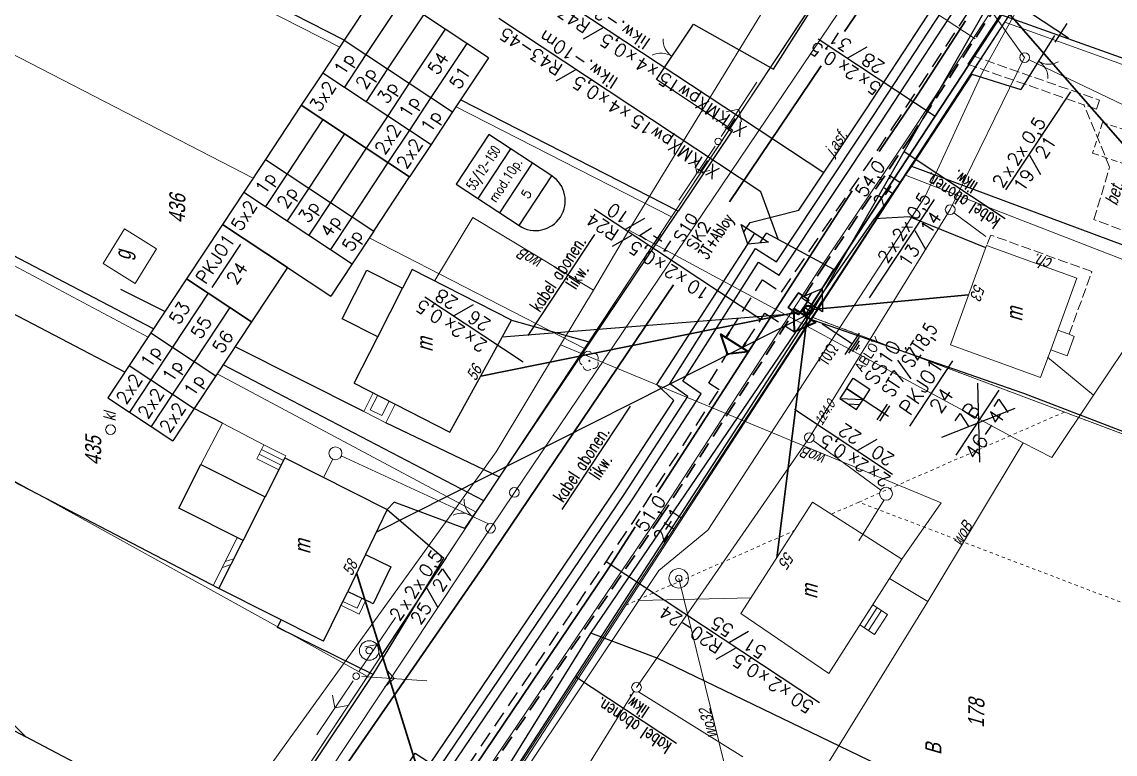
# Model space of a CAD drawing. Header units: millimetres. Extents: x 4848043 to 9699780, y 5827542 to 11659147.
# Drawn here: x 4849131.5 to 4849299.8, y 5830055.6 to 5830168.3 of the extents above; entities that cross this region are included whole.
import ezdxf
from ezdxf.enums import TextEntityAlignment as Align
from ezdxf.lldxf.tags import DXFTag

# ---------------------------------------------------------------- set-up
doc = ezdxf.new("R2010")
doc.units = ezdxf.units.MM
doc.header["$MEASUREMENT"] = 0
for name, pattern in [('0', [0]), ('BORDER', [1.75, 0.5, -0.25, 0.5, -0.25, 0, -0.25]), ('BTO', [0]), ('DASHED', [0.75, 0.5, -0.25]), ('GUZ', [1, 0.5, -0.5]), ('KOC', [2, 1.5, -0.5]), ('KOJ', [0]), ('KOS', [0]), ('SCH', [0]), ('UOK', [1.5, 1, -0.5]), ('UPW', [0])]:
    doc.linetypes.add(name, pattern=pattern)
doc.layers.get('0').update_dxf_attribs({"lineweight": 18})
for name, color, linetype, lineweight in [('EADTD_T_0', 7, '0', 18), ('EBTPO_L_6', 9, '0', 18), ('EBUOA_T_0', 7, '0', 25), ('EBUOA_T_1', 251, '0', 25), ('EBUPP_L_0', 7, '0', 18), ('EBUPP_L_2', 7, '0', 13), ('EBUPP_L_3', 6, '0', 25), ('EDZPD_L_0', 251, '0', 18), ('EDZTD_T_0', 7, '0', 25), ('EUZOU_T_0', 251, '0', 18), ('EUZPU_L_4', 251, 'GUZ', 18), ('SDROK_T_0', 250, '0', 18), ('SDROK_T_1', 251, '0', 18), ('SDRPK_L_0', 7, '0', 35), ('SDRPK_L_2', 251, 'KOC', 18), ('SDRPT_L_6', 251, '0', 18), ('SZOPO_T_0', 251, '0', 18), ('SZZPZ_T_0', 251, '0', 15), ('TEL kable doziemne proj.', 32, 'BORDER', 30), ('TEL kanalizacja tel. proj.', 32, 'DASHED', 30), ('TEL rury opis', 6, 'Continuous', 20), ('TEL studnie projektowane', 32, 'Continuous', 30), ('TES kable napow. proj.', 241, 'LIN_NAPOW_PROJ', 35), ('TES zakończenia projektowane', 4, 'Continuous', 40), ('TES złącza projektowane', 4, 'Continuous', 40), ('UEEPA_T_2', 251, '0', 18), ('UKKOA_T_3', 251, '0', 18), ('UKKOO_T_2', 7, '0', 18), ('UKKPA_L_6', 251, 'UOK', 9), ('UKKPA_T_4', 251, '0', 18), ('UKKPA_T_6', 251, '0', 18), ('UKKPOR_L_0', 36, '0', 18), ('UTTPA_T_2', 34, '0', 18), ('UTTPO_L_0', 34, '0', 18), ('UWWOO_T_0', 251, '0', 18), ('UWWPA_T_2', 251, '0', 18), ('UWWPO_L_0', 162, 'UPW', 18)]:
    doc.layers.add(name, color=color, linetype=linetype, lineweight=lineweight)
doc.layers.add('Kanaliza', color=36, linetype='DASHEDX2', lineweight=18, plot=False)
for name, color, linetype in [('OPIS_KABLA', 30, 'Continuous'), ('OPIS_RURY', 6, 'Continuous'), ('RURY-ISTN', 6, 'Continuous'), ('S-T-DLUG', 30, 'Continuous'), ('SZOPO_L_0', 251, 'BGS'), ('TEL długości przelotów', 30, 'Continuous'), ('TES kable kanałowe istn.', 140, 'Continuous'), ('TES kable kanałowe likw.', 9, 'KAB_KANAL_LIKW'), ('TES kable kanałowe proj.', 4, 'DASHED'), ('TES kable napow. likw.', 9, 'LIN_NAPOW_LIKW'), ('TES opisy kabli abon.', 30, 'Continuous'), ('TES opisy kabli rozdz.', 30, 'Continuous'), ('TES opisy zakończeń', 30, 'Continuous'), ('TES rury', 6, 'Continuous'), ('TES słup. PD', 6, 'Continuous'), ('TES zakończenia istniejące', 140, 'Continuous'), ('TES zakończenia likwidowane', 9, 'Continuous'), ('TES złącza likwidowane', 9, 'Continuous')]:
    doc.layers.add(name, color=color, linetype=linetype)
doc.styles.add('ROMANS', font='simplex.shx')
doc.styles.add('SIMPLEX', font='simplex.shx', dxfattribs={"width": 0.8, "height": 1.5})
doc.styles.add('Simplex2', font='simplex.shx', dxfattribs={"width": 0.7})
doc.styles.get("Standard").update_dxf_attribs({"font": 'txt', "width": 0.8, "oblique": 15})
doc.linetypes.add('BGS', pattern='A,2.5,[133,ltypeshp.shx,S=0.2,R=0,X=0,Y=0],2.5', length=5)
tags = doc.linetypes.add('DASHEDX2', pattern=[38.1, 25.4, -12.7]).pattern_tags.tags
tags[6:7] = [DXFTag(74, 4), DXFTag(75, 0), DXFTag(340, '0'), DXFTag(46, 1.0), DXFTag(50, 0.0), DXFTag(44, 0.0), DXFTag(45, 0.0)]
tags[4:5] = [DXFTag(74, 4), DXFTag(75, 0), DXFTag(340, '0'), DXFTag(46, 1.0), DXFTag(50, 0.0), DXFTag(44, 0.0), DXFTag(45, 0.0)]
doc.linetypes.add('KAB_KANAL_LIKW', pattern='A,0.5,[131,ltypeshp.shx,S=0.1,R=0,X=-0.1,Y=-0.1],0.2,[131,ltypeshp.shx,S=0.1,R=180,X=-0.1,Y=0.1],0.1', length=0.8)
doc.linetypes.add('LIN_NAPOW_LIKW', pattern='A,0.0001,[131,ltypeshp.shx,S=0.1,R=20,X=0.34023,Y=-0.12817],-0.1,[131,ltypeshp.shx,S=0.1,R=200,X=0.35977,Y=0.12817],-0.3,[135,l_napow.shx,S=0.1,R=0,X=-0.4,Y=0],-0.2,[135,l_napow.shx,S=0.1,R=180,X=0.2,Y=0],-0.2', length=0.8001)
doc.linetypes.add('LIN_NAPOW_PROJ', pattern='A,0.0001,-0.4,[136,l_napow.shx,S=0.1,R=0,X=-0.4,Y=0],-0.2,[137,l_napow.shx,S=0.1,R=0,X=-0.2,Y=0],-0.2', length=0.8001)

# ---------------------------------------------------------------- blocks, each defined once
blk = doc.blocks.new('BGB')
at = {"color": 0}
for centre, start, end in [((-1.5, 0.021), 0, 60.404), ((1.5, 0.021), 120, 180.404)]:
    blk.add_arc(centre, 1.5, start, end, dxfattribs=at)
blk = doc.blocks.new('DLI')
at = {"color": 0}
blk.add_circle((0, 0), 0.045, dxfattribs=at)
for centre, start, end in [((-0.357, 0.116), 102.488, 221.918), ((0, 0.375), 30.487, 149.918), ((0.357, 0.116), -41.514, 77.916), ((-0.22, -0.303), 174.489, 293.916), ((0.22, -0.303), -113.512, 5.915)]:
    blk.add_arc(centre, 0.375, start, end, dxfattribs=at)
blk = doc.blocks.new('PNN')
at = {"color": 0}
for p, q in [((0.4395, 0.01539), (5.4395, 0.01539)), ((2.9395, 0.01539), (2.2324, 0.72249)), ((2.9395, 0.01539), (2.2324, -0.69171))]:
    blk.add_line(p, q, dxfattribs=at)
blk = doc.blocks.new('SLS')
at = {"color": 0}
blk.add_circle((0, 0), 0.25, dxfattribs=at)
blk.add_circle((0, 0), 0.25, dxfattribs=at)
blk = doc.blocks.new('WSP')
at = {"color": 0}
blk.add_circle((0, 0), 0.09, dxfattribs=at)
blk = doc.blocks.new('UKK')
at = {"color": 0}
blk.add_circle((0, 0), 0.375, dxfattribs=at)
blk = doc.blocks.new('STD')
at = {"color": 0}
for radius in [0.75, 0.25]:
    blk.add_circle((0, 0), radius, dxfattribs=at)
blk = doc.blocks.new('KBR-SL1P')
for p, q in [((0, 0), (-1, 1.482)), ((-1, 1.482), (1, 1.482)), ((1, 1.482), (0, 0))]:
    blk.add_line(p, q)
blk.add_circle((0, 1.982), 0.35)
blk = doc.blocks.new('KB-RZP')
at = {"style": 'SIMPLEX'}
for s, p in [('x', (-4.75, 0.25)), ('x', (-2.783, 0.25)), ('/', (0.5, 0.389))]:
    blk.add_text(s, height=1, dxfattribs=at).set_placement(p)
for tag, p in [('POJ-KAB', (-5.158, 0.25)), ('DL-KAB', (0.19, -1.25))]:
    blk.add_attdef(tag, text='', height=1, dxfattribs=at).set_placement(p, align=Align.RIGHT)
for tag, p in [('KONS-KAB', (-3.5, 0.25)), ('SR-ZYL', (-0.85, 0.25)), ('SEP', (0.835, -1.25))]:
    blk.add_attdef(tag, text='', height=1, dxfattribs=at).set_placement(p, align=Align.CENTER)
for tag, p in [('NR-KAB', (1.5, 0.25)), ('DL-MON', (1.5, -1.25))]:
    blk.add_attdef(tag, p, '', height=1, dxfattribs=at)
at = {"style": 'SIMPLEX', "flags": 1}
blk.add_attdef('TYP-KAB', text='', height=0.5, dxfattribs=at).set_placement((-8.408, 0.25), align=Align.RIGHT)
blk.add_attdef('REJ-SZAF', (7.64, 0.25), '', height=0.5, dxfattribs=at)
blk = doc.blocks.new('KB-IWP')
at = {"style": 'SIMPLEX'}
for p in [(-1.218, 0.25), (0.637, 0.25)]:
    blk.add_text('x', height=1, dxfattribs=at).set_placement(p, align=Align.RIGHT)
for tag, p in [('POJ-KAB', (-2.134, 0.25)), ('DL-KAB', (-0.618, -1.25))]:
    blk.add_attdef(tag, text='', height=1, dxfattribs=at).set_placement(p, align=Align.RIGHT)
for tag, p in [('KONS-KAB', (-0.519, 0.25)), ('SR-ZYL', (2.116, 0.25)), ('SEP', (-0.022, -1.25))]:
    blk.add_attdef(tag, text='', height=1, dxfattribs=at).set_placement(p, align=Align.CENTER)
at = {"style": 'SIMPLEX', "flags": 1}
blk.add_attdef('TYP-KAB', text='', height=0.5, dxfattribs=at).set_placement((-6.017, 0.25), align=Align.RIGHT)
blk.add_attdef('REJ-SZAF', (6.387, 0.25), '', height=0.5, dxfattribs=at)
at = {"style": 'SIMPLEX'}
blk.add_attdef('DL-MON', (0.697, -1.25), '', height=1, dxfattribs=at)
blk = doc.blocks.new('ZL-2P')
for p, q in [((0, 0), (1, 1.25)), ((1, 1.25), (1, -1.25)), ((1, -1.25), (0, 0)), ((1, 0.75), (1.5, 0.75)), ((1, -0.75), (1.5, -0.75))]:
    blk.add_line(p, q)
blk = doc.blocks.new('KBR-ZP2')
blk.add_line((-4, 2), (4, 2))
at = {"style": 'SIMPLEX'}
for tag, p in [('REJ-SZAF', (0, 2.5)), ('NR-ZAK', (0, 0))]:
    blk.add_attdef(tag, text='', height=1.5, dxfattribs=at).set_placement(p, align=Align.CENTER)
blk = doc.blocks.new('S-T-DLUG')
at = {"style": 'ROMANS'}
blk.add_attdef('DL.KAN', text='', height=1, dxfattribs=at).set_placement((0, 0.3), align=Align.CENTER)
blk.add_attdef('L.OTW', text='', height=1, dxfattribs=at).set_placement((0, -0.3), align=Align.TOP_CENTER)
blk = doc.blocks.new('*U135')
for p, q in [((10, 0), (0, 0)), ((0, 0), (0, -4)), ((10, -4), (10, 0)), ((0, -4), (0, -8)), ((9, -4), (1, -4)), ((10, -8), (10, -4)), ((0, -8), (0, -12)), ((10, -12), (10, -8)), ((10, -12), (0, -12))]:
    blk.add_line(p, q)
at = {"style": 'SIMPLEX'}
for tag, p in [('SZAFA', (5, -2)), ('PUNKT', (5, -6))]:
    blk.add_attdef(tag, text='', height=2, dxfattribs=at).set_placement(p, align=Align.MIDDLE_CENTER)
blk = doc.blocks.new('*U136')
for p, q in [((6, 0), (0, 0)), ((0, 0), (0, -4)), ((6, 0), (6, -4)), ((12, 0), (6, 0)), ((22, 0), (12, 0)), ((12, 0), (12, -4)), ((22, -4), (22, 0)), ((6, -4), (0, -4)), ((12, -4), (6, -4)), ((22, -4), (12, -4))]:
    blk.add_line(p, q)
at = {"style": 'SIMPLEX'}
for s, p in [('2x2', (3, -2)), ('1p', (9, -2))]:
    blk.add_text(s, height=2, dxfattribs=at).set_placement(p, align=Align.MIDDLE_CENTER)
blk.add_attdef('PARA1', text='', height=2, dxfattribs=at).set_placement((17, -2), align=Align.MIDDLE_CENTER)
blk = doc.blocks.new('*U126')
for p, q in [((6, 0), (0, 0)), ((0, 0), (0, -16)), ((6, 0), (6, -4)), ((12, 0), (6, 0)), ((22, 0), (12, 0)), ((12, 0), (12, -4)), ((22, -4), (22, 0)), ((6, -4), (6, -8)), ((12, -4), (6, -4)), ((22, -4), (12, -4)), ((12, -4), (12, -8)), ((22, -8), (22, -4)), ((6, -8), (6, -12)), ((12, -8), (6, -8)), ((22, -8), (12, -8)), ((12, -8), (12, -12)), ((22, -12), (22, -8)), ((6, -12), (6, -16)), ((12, -12), (6, -12)), ((22, -12), (12, -12)), ((12, -12), (12, -16)), ((22, -16), (22, -12)), ((0, -16), (0, -20)), ((6, -16), (6, -20)), ((12, -16), (6, -16)), ((22, -16), (12, -16)), ((12, -16), (12, -20)), ((22, -20), (22, -16)), ((6, -20), (0, -20)), ((12, -20), (6, -20)), ((12, -20), (22, -20))]:
    blk.add_line(p, q)
at = {"style": 'SIMPLEX'}
for s, p in [('5x2', (3, -2)), ('1p', (9, -2)), ('2p', (9, -6)), ('3p', (9, -10)), ('4p', (9, -14)), ('5p', (9, -18))]:
    blk.add_text(s, height=2, dxfattribs=at).set_placement(p, align=Align.MIDDLE_CENTER)
for tag, p in [('PARA1', (17, -2)), ('PARA2', (17, -6)), ('PARA3', (17, -10)), ('PARA4', (17, -14)), ('PARA5', (17, -18))]:
    blk.add_attdef(tag, text='', height=2, dxfattribs=at).set_placement(p, align=Align.MIDDLE_CENTER)
blk = doc.blocks.new('*U125')
for p, q in [((6, 0), (0, 0)), ((0, 0), (0, -8)), ((6, 0), (6, -4)), ((12, 0), (6, 0)), ((22, 0), (12, 0)), ((12, 0), (12, -4)), ((22, -4), (22, 0)), ((6, -4), (6, -8)), ((12, -4), (6, -4)), ((22, -4), (12, -4)), ((12, -4), (12, -8)), ((22, -8), (22, -4)), ((0, -8), (0, -12)), ((6, -8), (6, -12)), ((12, -8), (6, -8)), ((22, -8), (12, -8)), ((12, -8), (12, -12)), ((22, -12), (22, -8)), ((6, -12), (0, -12)), ((12, -12), (6, -12)), ((22, -12), (12, -12))]:
    blk.add_line(p, q)
at = {"style": 'SIMPLEX'}
for s, p in [('3x2', (3, -2)), ('1p', (9, -2)), ('2p', (9, -6)), ('3p', (9, -10))]:
    blk.add_text(s, height=2, dxfattribs=at).set_placement(p, align=Align.MIDDLE_CENTER)
for tag, p in [('PARA1', (17, -2)), ('PARA2', (17, -6)), ('PARA3', (17, -10))]:
    blk.add_attdef(tag, text='', height=2, dxfattribs=at).set_placement(p, align=Align.MIDDLE_CENTER)
blk = doc.blocks.new('*X53')
at = {"color": 0}
for p, q in [((196.5, 132.632), (196.5, 133.332)), ((196, 131.741), (196, 132.482)), ((196.5, 131), (196.5, 132.482)), ((197, 131.741), (197, 132.482))]:
    blk.add_line(p, q, dxfattribs=at)
blk = doc.blocks.new('KBR-SL1L')
for p, q in [((-0.35, 1.982), (0.35, 1.982)), ((0, 0), (-1, 1.482)), ((-1, 1.482), (1, 1.482)), ((1, 1.482), (0, 0))]:
    blk.add_line(p, q)
blk.add_circle((0, 1.982), 0.35)
blk.add_blockref('*X53', (-196.5, -131))
blk = doc.blocks.new('ZL-2L')
for p, q in [((0, 0), (1, 1.25)), ((1, 1.25), (1, -1.25)), ((1, -1.25), (0, 0)), ((1, 0.75), (1.5, 0.75)), ((1, -0.75), (1.5, -0.75))]:
    blk.add_line(p, q)
at = {"color": 0}
for p, q in [((0, 0), (1, 0)), ((0.6, 0.75), (1, 0.75)), ((0.6, -0.75), (1, -0.75))]:
    blk.add_line(p, q, dxfattribs=at)
blk = doc.blocks.new('ZLOP')
for p, q in [((9.15, 0), (0, 0)), ((0, 0), (0, -11.62)), ((9.15, -11.62), (9.15, 0)), ((9.15, -4), (0, -4)), ((9.15, -8), (0, -8)), ((0, -11.62), (9.15, -11.62))]:
    blk.add_line(p, q)
blk.add_arc((4.58, -11.62), 4.58, 180, 0)
at = {"style": 'ROMANS', "width": 0.713756}
blk.add_attdef('MUFA', text='', height=1.41, dxfattribs=at).set_placement((0.63, -2.88), (8.18, -2.88), align=Align.FIT)
at = {"style": 'ROMANS'}
for tag, p in [('LACZNIK', (4.71, -6.72)), ('PARY', (4.69, -10.56))]:
    blk.add_attdef(tag, text='', height=1.41, dxfattribs=at).set_placement(p, align=Align.CENTER)
for tag, flags, p in [('NRZL', 4, (4.68, -14.12)), ('BOKT', 1, (4.69, -17.8))]:
    blk.add_attdef(tag, text='', height=1.41, dxfattribs=dict(at, flags=flags)).set_placement(p, align=Align.CENTER)

msp = doc.modelspace()

# ---------------------------------------------------------------- linework, layer by layer
at = {"layer": 'EBTPO_L_6', "linetype": 'BTO'}
for p, q in [((4849185.62, 5830111.18), (4849184.15, 5830108.32)), ((4849186.31, 5830110.81), (4849185.17, 5830108.57)), ((4849186.92, 5830107.67), (4849188.06, 5830109.91)), ((4849184.15, 5830108.32), (4849187.56, 5830106.58)), ((4849185.17, 5830108.57), (4849186.92, 5830107.67)), ((4849187.56, 5830106.58), (4849189.01, 5830109.44)), ((4849183.13, 5830078.02), (4849183.88, 5830079.56)), ((4849183.45, 5830077.13), (4849180.66, 5830078.48)), ((4849180.95, 5830079.08), (4849183.13, 5830078.02)), ((4849184.49, 5830079.27), (4849183.45, 5830077.13))]:
    msp.add_line(p, q, dxfattribs=at)
at = {"layer": 'EBTPO_L_6', "linetype": 'SCH'}
for p, q in [((4849159.08, 5830100.15), (4849162.43, 5830106.49)), ((4849162.43, 5830106.49), (4849168.78, 5830103.18)), ((4849167.7, 5830101.04), (4849168.78, 5830103.18)), ((4849172.17, 5830101.48), (4849168.78, 5830103.18)), ((4849168.78, 5830103.18), (4849172.17, 5830101.48)), ((4849168.05, 5830101.75), (4849171.44, 5830100.05)), ((4849168.42, 5830102.46), (4849171.81, 5830100.76)), ((4849171.09, 5830099.34), (4849172.17, 5830101.48)), ((4849159.08, 5830100.15), (4849168.97, 5830095.15)), ((4849171.09, 5830099.34), (4849167.7, 5830101.04)), ((4849168.97, 5830095.15), (4849171.09, 5830099.34)), ((4849260.52, 5830075.46), (4849262.51, 5830078.56)), ((4849263.16, 5830078.13), (4849261.19, 5830075.02)), ((4849262.51, 5830078.56), (4849264.77, 5830077.08)), ((4849263.84, 5830077.68), (4849261.86, 5830074.59)), ((4849262.79, 5830073.99), (4849264.77, 5830077.08)), ((4849260.52, 5830075.46), (4849262.79, 5830073.99))]:
    msp.add_line(p, q, dxfattribs=at)
at = {"layer": 'EBUPP_L_0', "linetype": '0'}
for p, q in [((4849144.05, 5830131.08), (4849147.33, 5830136.41)), ((4849147.33, 5830136.41), (4849152.25, 5830133.36)), ((4849148.98, 5830128.03), (4849152.25, 5830133.36)), ((4849144.05, 5830131.08), (4849148.98, 5830128.03))]:
    msp.add_line(p, q, dxfattribs=at)
at = {"layer": 'EBUPP_L_2', "linetype": '0'}
for p, q in [((4849280.02, 5830133.88), (4849274.45, 5830118.59)), ((4849293.89, 5830128.83), (4849280.02, 5830133.88)), ((4849293.89, 5830128.83), (4849289.9, 5830117.82)), ((4849292.72, 5830120.19), (4849290.99, 5830120.82)), ((4849292.42, 5830116.89), (4849293.51, 5830119.87)), ((4849293.51, 5830119.87), (4849292.72, 5830120.19)), ((4849274.45, 5830118.59), (4849288.32, 5830113.53)), ((4849288.32, 5830113.53), (4849289.9, 5830117.82)), ((4849289.9, 5830117.82), (4849292.42, 5830116.89)), ((4849253.23, 5830094.33), (4849242.22, 5830077.22)), ((4849266.98, 5830085.56), (4849253.23, 5830094.33)), ((4849255.76, 5830068), (4849266.98, 5830085.56)), ((4849242.22, 5830077.22), (4849255.76, 5830068))]:
    msp.add_line(p, q, dxfattribs=at)
at = {"layer": 'EBUPP_L_3', "linetype": '0'}
for p, q in [((4849180.82, 5830122.59), (4849184.64, 5830130.08)), ((4849184.64, 5830130.08), (4849190.13, 5830127.28)), ((4849191.6, 5830130.15), (4849190.13, 5830127.28)), ((4849206.92, 5830122.34), (4849191.6, 5830130.15)), ((4849186.32, 5830119.79), (4849190.13, 5830127.28)), ((4849186.32, 5830119.79), (4849180.82, 5830122.59)), ((4849197.42, 5830105.15), (4849206.92, 5830122.34)), ((4849182.69, 5830112.67), (4849186.32, 5830119.79)), ((4849182.69, 5830112.67), (4849197.42, 5830105.15)), ((4849155.68, 5830093.41), (4849159.08, 5830100.15)), ((4849159.08, 5830100.15), (4849168.97, 5830095.15)), ((4849172, 5830101.16), (4849168.97, 5830095.15)), ((4849172, 5830101.16), (4849187.76, 5830093.22)), ((4849165.59, 5830088.43), (4849168.97, 5830095.15)), ((4849165.59, 5830088.43), (4849155.68, 5830093.41)), ((4849187.76, 5830093.22), (4849184.44, 5830086.3)), ((4849161.88, 5830081.08), (4849165.59, 5830088.43)), ((4849184.44, 5830086.3), (4849181.7, 5830080.62)), ((4849184.44, 5830086.3), (4849188.34, 5830084.41)), ((4849188.34, 5830084.41), (4849185.6, 5830078.73)), ((4849177.98, 5830072.95), (4849161.88, 5830081.08)), ((4849177.98, 5830072.95), (4849181.7, 5830080.62)), ((4849181.7, 5830080.62), (4849184.95, 5830079.06)), ((4849185.6, 5830078.73), (4849184.95, 5830079.06))]:
    msp.add_line(p, q, dxfattribs=at)
at = {"layer": 'EDZPD_L_0', "linetype": '0'}
for p, q in [((4849319.64, 5830271.45), (4849165.91, 5830039.08)), ((4849092.06, 5830209.57), (4849180.46, 5830164.38)), ((4849275.28, 5830204.31), (4849231.55, 5830138.26)), ((4849165.49, 5829988.56), (4849297.54, 5830190.87)), ((4849282.82, 5830168.23), (4849297.54, 5830190.87)), ((4849078.88, 5830189.64), (4849167.13, 5830144.22)), ((4849267.53, 5830144.68), (4849282.82, 5830168.23)), ((4849282.82, 5830168.23), (4849382.61, 5830132.28)), ((4849063.5, 5830166.39), (4849150.96, 5830119.76)), ((4849198.38, 5830155.22), (4849231.55, 5830138.26)), ((4849253.3, 5830122.79), (4849267.53, 5830144.68)), ((4849267.53, 5830144.68), (4849365.65, 5830106.62)), ((4849048.1, 5830143.08), (4849184.74, 5830067.55)), ((4849231.55, 5830138.26), (4849218.13, 5830117.98)), ((4849185.02, 5830135.02), (4849218.13, 5830117.98)), ((4849197.97, 5830037.69), (4849253.3, 5830122.79)), ((4849253.3, 5830122.79), (4849351.83, 5830085.72)), ((4849218.13, 5830117.98), (4849201.48, 5830092.83)), ((4849161.6, 5830114.09), (4849201.48, 5830092.83)), ((4849201.48, 5830092.83), (4849184.74, 5830067.55)), ((4849184.74, 5830067.55), (4849165.91, 5830039.08))]:
    msp.add_line(p, q, dxfattribs=at)
at = {"layer": 'EUZPU_L_4', "linetype": 'GUZ'}
for p, q in [((4849253.3, 5830122.79), (4849291.99, 5830108.22)), ((4849291.99, 5830108.22), (4849260.35, 5830094.36)), ((4849291.99, 5830108.22), (4849362.34, 5830081.76)), ((4849260.35, 5830094.36), (4849256.12, 5830092.5)), ((4849337.95, 5830064.73), (4849260.35, 5830094.36)), ((4849224.52, 5830078.52), (4849250.43, 5830089.98))]:
    msp.add_line(p, q, dxfattribs=at)
at = {"layer": 'Kanaliza', "ltscale": 0.1}
for p, q in [((4849310.43, 5830151), (4849286.55, 5830162.45)), ((4849274.98, 5830138.89), (4849279.89, 5830135.23)), ((4849263.72, 5830096.22), (4849253.35, 5830103.85)), ((4849180.71, 5830101.46), (4849203.35, 5830091.03)), ((4849179.4, 5830100.95), (4849177.98, 5830098.14)), ((4849264.27, 5830094.69), (4849260.37, 5830088.4)), ((4849225.71, 5830065.23), (4849192.49, 5830011.54)), ((4849242.51, 5830055.14), (4849226.47, 5830065.17))]:
    msp.add_line(p, q, dxfattribs=at)
for centre in [(4849179.8, 5830101.87), (4849264.54, 5830095.65)]:
    msp.add_circle(centre, 1, dxfattribs=at)
at = {"layer": 'OPIS_RURY'}
for p, q in [((4849254.7, 5830121.8), (4849259.36, 5830118.72)), ((4849258.26, 5830117.07), (4849260.45, 5830120.37)), ((4849258.82, 5830117.29), (4849260.46, 5830119.77)), ((4849259.37, 5830117.52), (4849260.47, 5830119.17)), ((4849259.93, 5830117.75), (4849260.48, 5830118.57)), ((4849260.41, 5830117.98), (4849260.45, 5830118.04))]:
    msp.add_line(p, q, dxfattribs=at)
at = {"layer": 'RURY-ISTN'}
for p, q in [((4849258.45, 5830111.87), (4849259.47, 5830113.42)), ((4849259.47, 5830113.42), (4849262.03, 5830111.73)), ((4849258.45, 5830111.87), (4849264.91, 5830107.6)), ((4849262.03, 5830111.73), (4849261.01, 5830110.18)), ((4849264.73, 5830109.43), (4849263.15, 5830107.05)), ((4849265.1, 5830109.18), (4849263.53, 5830106.81))]:
    msp.add_line(p, q, dxfattribs=at)
at = {"layer": 'SDRPK_L_0', "linetype": 'KOJ'}
for p, q in [((4849261.98, 5830172.45), (4849258.15, 5830166.78)), ((4849269.45, 5830157.09), (4849276.75, 5830168.41)), ((4849254.57, 5830161.49), (4849240.43, 5830140.56)), ((4849263.47, 5830148.31), (4849269.45, 5830157.09)), ((4849241.74, 5830115), (4849259.35, 5830142.27)), ((4849259.35, 5830142.27), (4849259.35, 5830142.27)), ((4849231.82, 5830127.81), (4849228.7, 5830123.19)), ((4849228.7, 5830123.19), (4849202.67, 5830084.65)), ((4849229.38, 5830095.84), (4849241.74, 5830115)), ((4849221.54, 5830083.69), (4849225.95, 5830090.54)), ((4849202.67, 5830084.65), (4849177.97, 5830048.91)), ((4849199.57, 5830051.18), (4849221.54, 5830083.69))]:
    msp.add_line(p, q, dxfattribs=at)
at = {"layer": 'SDRPK_L_2', "linetype": 'KOS'}
msp.add_line((4849277.12, 5830161.75), (4849282.14, 5830169.42), dxfattribs=at)
at = {"layer": 'SDRPK_L_2', "linetype": 'KOC'}
for p, q in [((4849277.94, 5830163.02), (4849297.42, 5830156.21)), ((4849277.12, 5830161.75), (4849295.01, 5830155.51)), ((4849296.96, 5830154.84), (4849295.01, 5830155.51)), ((4849298.96, 5830145.9), (4849295.01, 5830155.51)), ((4849297.42, 5830156.21), (4849296.96, 5830154.84)), ((4849296.53, 5830137.84), (4849298.96, 5830145.9)), ((4849300.65, 5830136.33), (4849296.53, 5830137.84)), ((4849280.69, 5830135.46), (4849280.02, 5830133.88)), ((4849296.23, 5830129.83), (4849280.69, 5830135.46)), ((4849292.72, 5830120.19), (4849296.23, 5830129.83)), ((4849290.99, 5830120.82), (4849292.72, 5830120.19))]:
    msp.add_line(p, q, dxfattribs=at)
at = {"layer": 'SDRPT_L_6', "linetype": '0'}
for p, q in [((4849160.99, 5830081.51), (4849164.7, 5830088.87)), ((4849161.88, 5830081.08), (4849165.59, 5830088.43)), ((4849165.59, 5830088.43), (4849164.7, 5830088.87)), ((4849163.73, 5830084.74), (4849162.4, 5830084.31)), ((4849164.18, 5830085.64), (4849162.83, 5830085.2)), ((4849161.88, 5830081.08), (4849160.99, 5830081.51))]:
    msp.add_line(p, q, dxfattribs=at)
at = {"layer": 'SZOPO_L_0', "linetype": 'BGS'}
for p, q in [((4849247.22, 5830160.99), (4849275.09, 5830204.98)), ((4849181.16, 5830165.44), (4849160.59, 5830175.97)), ((4849282.14, 5830169.42), (4849361.48, 5830141.08)), ((4849229.23, 5830159.39), (4849234.92, 5830167.93)), ((4849234.92, 5830167.93), (4849247.22, 5830160.99)), ((4849290.46, 5830166.18), (4849285.31, 5830157.87)), ((4849277.73, 5830160.22), (4849268.48, 5830146.08)), ((4849277.73, 5830160.22), (4849285.31, 5830157.87)), ((4849240.93, 5830151.58), (4849229.23, 5830159.39)), ((4849232.57, 5830139.12), (4849199.07, 5830156.27)), ((4849240.93, 5830151.58), (4849232.57, 5830139.12)), ((4849151.8, 5830121.04), (4849104.46, 5830145.69)), ((4849268.48, 5830146.08), (4849262.79, 5830137.94)), ((4849268.48, 5830146.08), (4849355.87, 5830113.44)), ((4849219.03, 5830118.96), (4849232.57, 5830139.12)), ((4849252.18, 5830122.79), (4849262.79, 5830137.94)), ((4849268.16, 5830138.29), (4849262.79, 5830137.94)), ((4849279.89, 5830133.48), (4849268.16, 5830138.29)), ((4849153.55, 5830123.68), (4849146.8, 5830127.07)), ((4849147.39, 5830114.36), (4849127.49, 5830124.78)), ((4849206.92, 5830122.34), (4849219.03, 5830118.96)), ((4849219.09, 5830074.17), (4849252.18, 5830122.79)), ((4849252.18, 5830122.79), (4849285.68, 5830111.11)), ((4849184.15, 5830108.32), (4849164.35, 5830118.26)), ((4849205.05, 5830098.19), (4849219.03, 5830118.96)), ((4849202.63, 5830094.57), (4849162.5, 5830115.47)), ((4849285.68, 5830111.11), (4849342.78, 5830089.27)), ((4849162.43, 5830106.49), (4849158.08, 5830108.77)), ((4849205.05, 5830098.19), (4849187.56, 5830106.58)), ((4849161.88, 5830081.08), (4849118.89, 5830103.41)), ((4849202.63, 5830094.57), (4849205.05, 5830098.19)), ((4849188.86, 5830094.34), (4849187.76, 5830093.22)), ((4849187.76, 5830093.22), (4849196.47, 5830085.76)), ((4849199.73, 5830090.28), (4849188.86, 5830094.34)), ((4849199.73, 5830090.28), (4849202.63, 5830094.57)), ((4849185.61, 5830067.85), (4849196.47, 5830085.76)), ((4849170.89, 5830075.09), (4849171.46, 5830076.25)), ((4849099.17, 5830075.56), (4849132.15, 5830058.24)), ((4849185.61, 5830067.85), (4849170.89, 5830075.09)), ((4849197.32, 5830039.14), (4849219.09, 5830074.17)), ((4849229.3, 5830070.35), (4849219.09, 5830074.17)), ((4849284.3, 5830043.85), (4849229.3, 5830070.35)), ((4849166.99, 5830039.96), (4849185.61, 5830067.85)), ((4849132.15, 5830058.24), (4849124.07, 5830066.17)), ((4849166.99, 5830039.96), (4849132.15, 5830058.24))]:
    msp.add_line(p, q, dxfattribs=at)
at = {"layer": 'TEL kable doziemne proj.', "ltscale": 5}
msp.add_line((4849251.97, 5830124.31), (4849251.88, 5830124.37), dxfattribs=at)
at = {"layer": 'TEL kanalizacja tel. proj.', "ltscale": 5}
for points in [[(4849251.92, 5830126.01), (4849254.56, 5830130.07), (4849268.14, 5830150.23), (4849293.56, 5830189.08), (4849304.98, 5830206.54), (4849309.42, 5830213.33)], [(4849195.44, 5830041.03), (4849201.32, 5830049.95), (4849229.74, 5830091.87), (4849250.4, 5830123.66)]]:
    msp.add_lwpolyline(points, dxfattribs=at)
at = {"layer": 'TEL rury opis'}
msp.add_line((4849278.24, 5830165.66), (4849260.01, 5830177.72), dxfattribs=at)
at = {"layer": 'TEL studnie projektowane'}
msp.add_lwpolyline([(4849251.07, 5830123.19), (4849252.66, 5830125.49), (4849251.09, 5830126.59), (4849249.49, 5830124.29)], close=True, dxfattribs=at)
at = {"layer": 'TES kable kanałowe istn.', "linetype": 'ByBlock'}
msp.add_lwpolyline([(4849185.23, 5830039.52), (4849192.92, 5830051.64), (4849195.32, 5830050.17), (4849225.49, 5830094.69), (4849236.1, 5830111.05), (4849233.29, 5830112.98), (4849244.93, 5830131.31), (4849248.11, 5830129.29), (4849263.89, 5830153.05), (4849289.3, 5830191.88)], dxfattribs=at)
at = {"layer": 'TES kable kanałowe likw.', "linetype": 'KAB_KANAL_LIKW', "ltscale": 5}
for p, q in [((4849256.53, 5830130.16), (4849246.15, 5830135.77)), ((4849254.74, 5830127.24), (4849256.53, 5830130.16))]:
    msp.add_line(p, q, dxfattribs=at)
for points in [[(4849166.12, 5830008.54), (4849183.94, 5830040.29), (4849192.44, 5830053.68), (4849194.88, 5830052.2), (4849224.24, 5830095.51), (4849234.04, 5830110.64), (4849231.25, 5830112.57), (4849244.47, 5830133.38), (4849247.67, 5830131.35), (4849262.64, 5830153.87), (4849288.04, 5830192.7)], [(4849243.63, 5830137.4), (4849251.12, 5830139.27), (4849261.53, 5830154.9), (4849286.93, 5830193.73)], [(4849165.01, 5830009.57), (4849182.83, 5830041.32), (4849192.07, 5830055.74), (4849194.42, 5830054.2), (4849223.13, 5830096.55), (4849231.86, 5830110.01), (4849229.27, 5830112.44), (4849243.26, 5830134.07)]]:
    msp.add_lwpolyline(points, dxfattribs=at)
at = {"layer": 'TES kable kanałowe proj.', "ltscale": 5}
msp.add_line((4849237.25, 5830112.69), (4849240.11, 5830117.19), dxfattribs=at)
for points in [[(4849240.45, 5830120.53), (4849245.55, 5830128.55), (4849248.48, 5830126.69), (4849265.56, 5830151.94), (4849290.97, 5830190.78)], [(4849242.99, 5830118.92), (4849245.87, 5830123.43), (4849250.44, 5830120.57)], [(4849186.92, 5830038.45), (4849193.56, 5830048.9), (4849195.9, 5830047.47), (4849227.15, 5830093.58), (4849238.87, 5830111.66), (4849237.25, 5830112.69)]]:
    msp.add_lwpolyline(points, dxfattribs=at)
at = {"layer": 'TES kable napow. likw.', "ltscale": 5}
for p, q in [((4849253.14, 5830123.54), (4849285.51, 5830180)), ((4849253.14, 5830123.54), (4849186.1, 5830089.76)), ((4849197.82, 5830038.34), (4849253.14, 5830123.54)), ((4849253.14, 5830123.54), (4849205.49, 5830119.74))]:
    msp.add_line(p, q, dxfattribs=at)
at = {"layer": 'TES kable napow. proj.', "ltscale": 5}
for p, q in [((4849282.57, 5830169.69), (4849252.94, 5830124.51)), ((4849283.3, 5830169.75), (4849307.16, 5830142.41)), ((4849253.26, 5830123.99), (4849277.23, 5830126.24)), ((4849251.87, 5830123.79), (4849202.17, 5830113.74)), ((4849252.47, 5830123.23), (4849247.73, 5830085.78)), ((4849196.93, 5830038.9), (4849183.07, 5830083.46))]:
    msp.add_line(p, q, dxfattribs=at)
at = {"layer": 'TES opisy kabli rozdz.'}
for p, q in [((4849254.95, 5830145.02), (4849209.18, 5830175.28)), ((4849245.28, 5830142.13), (4849204.95, 5830168.79)), ((4849254.09, 5830165.66), (4849272.11, 5830153.74)), ((4849292.94, 5830157.52), (4849282.95, 5830142.4)), ((4849247.92, 5830134.82), (4849245.28, 5830142.13)), ((4849271.97, 5830140.92), (4849261.97, 5830125.8)), ((4849245.27, 5830122.45), (4849219.65, 5830139.39)), ((4849193.58, 5830125.93), (4849208.7, 5830115.93)), ((4849250.44, 5830108.66), (4849265.56, 5830098.67)), ((4849196.84, 5830085.85), (4849186.85, 5830070.73)), ((4849254.3, 5830063.49), (4849221.47, 5830085.19))]:
    msp.add_line(p, q, dxfattribs=at)
at = {"layer": 'TES opisy zakończeń'}
for p, q in [((4849278.63, 5830112.66), (4849278.94, 5830100.53)), ((4849273.14, 5830104.36), (4849284.43, 5830108.83))]:
    msp.add_line(p, q, dxfattribs=at)
at = {"layer": 'TES rury', "linetype": 'Continuous'}
for p, q in [((4849284.85, 5830170.95), (4849292.61, 5830165.82)), ((4849292.38, 5830168.02), (4849290.5, 5830165.16)), ((4849267.34, 5830148.3), (4849282.87, 5830138.03)), ((4849219.66, 5830135.56), (4849209.39, 5830120.02)), ((4849225.19, 5830109.15), (4849214.66, 5830093.22)), ((4849216.77, 5830067.53), (4849232.31, 5830057.26))]:
    msp.add_line(p, q, dxfattribs=at)
at = {"layer": 'TES zakończenia likwidowane', "extrusion": (0, 0, -1)}
for p, q in [((4849257.42, 5830110.32), (4849261.01, 5830110.18)), ((4849258.7, 5830109.48), (4849260.49, 5830109.4))]:
    msp.add_line(p, q, dxfattribs=at)
msp.add_lwpolyline([(-4849258.45, 5830111.87), (-4849257.42, 5830110.32), (-4849259.98, 5830108.63), (-4849261.01, 5830110.18)], close=True, dxfattribs=at)
at = {"layer": 'UKKPA_L_6', "linetype": 'UOK'}
for p, q in [((4849297.86, 5830152.78), (4849296.32, 5830148.05)), ((4849307.17, 5830149.73), (4849297.86, 5830152.78)), ((4849296.32, 5830148.05), (4849305.62, 5830144.98))]:
    msp.add_line(p, q, dxfattribs=at)
at = {"layer": 'UKKPOR_L_0', "linetype": '0'}
for p, q in [((4849268.74, 5830186.79), (4849207.35, 5830095.85)), ((4849268.74, 5830186.79), (4849285.88, 5830162.78)), ((4849285.88, 5830162.78), (4849274.42, 5830139.38)), ((4849274.42, 5830139.38), (4849252.75, 5830104.3)), ((4849252.75, 5830104.3), (4849226.14, 5830065.85)), ((4849207.35, 5830095.85), (4849203.67, 5830090.35)), ((4849207.35, 5830095.85), (4849207.35, 5830095.85)), ((4849203.67, 5830090.35), (4849168.48, 5830037.39))]:
    msp.add_line(p, q, dxfattribs=at)
at = {"layer": 'UTTPO_L_0', "linetype": '0'}
for p, q in [((4849267.89, 5830150.4), (4849293.31, 5830189.25)), ((4849279.44, 5830160.63), (4849286.26, 5830172.95)), ((4849270.59, 5830141.39), (4849279.44, 5830160.63)), ((4849254.31, 5830130.23), (4849267.89, 5830150.4)), ((4849248.26, 5830107.12), (4849270.59, 5830141.39)), ((4849229.49, 5830092.03), (4849254.31, 5830130.23)), ((4849237.13, 5830090.06), (4849248.26, 5830107.12)), ((4849201.07, 5830050.11), (4849229.49, 5830092.03)), ((4849229.6, 5830083.85), (4849237.13, 5830090.06)), ((4849229.6, 5830083.85), (4849226.5, 5830079.2)), ((4849243.79, 5830079.65), (4849226.5, 5830079.2)), ((4849199.02, 5830038.09), (4849226.5, 5830079.2))]:
    msp.add_line(p, q, dxfattribs=at)
at = {"layer": 'UWWPO_L_0', "linetype": 'UPW'}
for p, q in [((4849224.97, 5830136.22), (4849254.56, 5830184.64)), ((4849200.93, 5830138.15), (4849195.09, 5830128.45)), ((4849219.51, 5830127), (4849200.93, 5830138.15)), ((4849219.51, 5830127), (4849224.97, 5830136.22)), ((4849224.97, 5830136.22), (4849285.64, 5830103.49)), ((4849310.94, 5830132.44), (4849296.45, 5830110.8)), ((4849219.51, 5830127), (4849214.46, 5830118.58)), ((4849204.54, 5830102.08), (4849214.46, 5830118.58)), ((4849273.05, 5830094.27), (4849214.46, 5830118.58)), ((4849296.45, 5830110.8), (4849289.38, 5830116.65)), ((4849290.08, 5830101.25), (4849296.45, 5830110.8)), ((4849285.64, 5830103.49), (4849270.98, 5830079.07)), ((4849285.64, 5830103.49), (4849290.08, 5830101.25)), ((4849199.19, 5830094.65), (4849204.54, 5830102.08)), ((4849169.39, 5830053.34), (4849199.19, 5830094.65)), ((4849266.98, 5830085.56), (4849273.05, 5830094.27)), ((4849240.68, 5830049.85), (4849232.64, 5830082.63)), ((4849270.98, 5830079.07), (4849265.08, 5830082.61)), ((4849270.98, 5830079.07), (4849250.18, 5830045.38))]:
    msp.add_line(p, q, dxfattribs=at)

# ---------------------------------------------------------------- block references
at = {"layer": 'SZOPO_T_0'}
for p, xscale, yscale, zscale, rotation in [((4849231.61, 5830162.95), 2.000000000050339, 2.000000000050339, 2.000000000050339, 56.24723718848846), ((4849288.01, 5830162.22), 2.000000000282625, 2.000000000282625, 2.000000000282625, 238.2172372120996), ((4849200.98, 5830092.12), 2.000000000340131, 2.000000000340131, 2.000000000340131, 56.09723721152491)]:
    msp.add_blockref('BGB', p, dxfattribs=dict(at, xscale=xscale, yscale=yscale, zscale=zscale, rotation=rotation))
at = {"layer": 'SZZPZ_T_0', "xscale": 2, "yscale": 2, "zscale": 2, "rotation": 88.97723720235952}
msp.add_blockref('DLI', (4849218.89, 5830116.1), dxfattribs=at)
at = {"layer": 'TEL długości przelotów', "xscale": 2, "yscale": 2, "zscale": 2}
for p, rotation, values in [((4849263.44, 5830143.27), 56.80703097917263, {'DL.KAN': '54,0', 'L.OTW': '2+1'}), ((4849229.64, 5830091.73), 56.43566456267377, {'DL.KAN': '51,0', 'L.OTW': '2+1'})]:
    msp.add_blockref('S-T-DLUG', p, dxfattribs=dict(at, rotation=rotation)).add_auto_attribs(values)
at = {"layer": 'TES opisy kabli abon.', "linetype": 'Continuous'}
for p, xscale, yscale, zscale, rotation, values in [((4849259.23, 5830162.26), 1.999999999546578, 1.999999999546578, 1.999999999546578, 146.529158176126, {'POJ-KAB': '5', 'KONS-KAB': '2', 'DL-KAB': '28', 'DL-MON': '31', 'SR-ZYL': '0,5', 'SEP': '/'}), ((4849286.14, 5830147.23), 1.999999999546577, 1.999999999546577, 1.999999999546577, 56.52915818062414, {'POJ-KAB': '2', 'KONS-KAB': '2', 'DL-KAB': '19', 'DL-MON': '21', 'SR-ZYL': '0,5', 'SEP': '/'}), ((4849268.47, 5830135.62), 1.999999999546577, 1.999999999546577, 1.999999999546577, 56.52915818062414, {'POJ-KAB': '2', 'KONS-KAB': '2', 'DL-KAB': '13', 'DL-MON': '14', 'SR-ZYL': '0,5', 'SEP': '/'}), ((4849198.62, 5830122.6), 1.999999999546578, 1.999999999546578, 1.999999999546578, 146.529158176126, {'POJ-KAB': '2', 'KONS-KAB': '2', 'DL-KAB': '26', 'DL-MON': '28', 'SR-ZYL': '0,5', 'SEP': '/'}), ((4849260.73, 5830101.86), 1.999999999546577, 1.999999999546577, 1.999999999546577, 146.529158179383, {'POJ-KAB': '2', 'KONS-KAB': '2', 'DL-KAB': '20', 'DL-MON': '22', 'SR-ZYL': '0,5', 'SEP': '/'}), ((4849193.36, 5830080.58), 1.999999999546577, 1.999999999546577, 1.999999999546577, 56.52915818062414, {'POJ-KAB': '2', 'KONS-KAB': '2', 'DL-KAB': '25', 'DL-MON': '27', 'SR-ZYL': '0,5', 'SEP': '/'})]:
    msp.add_blockref('KB-IWP', p, dxfattribs=dict(at, xscale=xscale, yscale=yscale, zscale=zscale, rotation=rotation)).add_auto_attribs(values)
at = {"layer": 'TES opisy kabli rozdz.'}
for p, xscale, yscale, zscale, rotation, values in [((4849222, 5830166.81), 1.999999999883584, 1.999999999883584, 1.999999999883584, 146.5291581788959, {'POJ-KAB': 'XTKMXpw15', 'KONS-KAB': '4', 'SR-ZYL': '0,5', 'NR-KAB': 'R43-45', 'SEP': 'likw.-230m'}), ((4849217.77, 5830160.32), 1.999999999883584, 1.999999999883584, 1.999999999883584, 146.5291581788959, {'POJ-KAB': 'XTKMXpw15', 'KONS-KAB': '4', 'SR-ZYL': '0,5', 'NR-KAB': 'R43-45', 'SEP': 'likw.-10m'}), ((4849226.44, 5830134.9), 1.999999999999999, 1.999999999999999, 1.999999999999999, 146.529158177691, {'POJ-KAB': '10', 'KONS-KAB': '2', 'SR-ZYL': '0,5', 'NR-KAB': 'R24', 'DL-KAB': '1+7', 'DL-MON': '10', 'SEP': '/'}), ((4849242.4, 5830071.35), 2.000000000189176, 2.000000000189176, 2.000000000189176, 146.5291581607847, {'POJ-KAB': '50', 'KONS-KAB': '2', 'SR-ZYL': '0,5', 'NR-KAB': 'R20-24', 'DL-KAB': '51', 'DL-MON': '55', 'SEP': '/'})]:
    msp.add_blockref('KB-RZP', p, dxfattribs=dict(at, xscale=xscale, yscale=yscale, zscale=zscale, rotation=rotation)).add_auto_attribs(values)
at = {"layer": 'TES opisy zakończeń', "xscale": 1.499999999878156, "yscale": 1.499999999878156, "zscale": 1.499999999878156, "rotation": 56.52915818046868}
msp.add_blockref('KBR-ZP2', (4849274.01, 5830109.42), dxfattribs=at).add_auto_attribs({'REJ-SZAF': 'PKJ01', 'NR-ZAK': '24'})
at = {"layer": 'TES słup. PD'}
for name, p, rotation in [('*U125', (4849174.54, 5830155.43), 56.5291581777421), ('*U126', (4849162.41, 5830137.08), 56.5291581849207)]:
    msp.add_blockref(name, p, dxfattribs=dict(at, rotation=rotation))
at = {"layer": 'TES słup. PD', "rotation": 56.52915818016236}
for name, p, values in [('*U136', (4849184.55, 5830148.82), {'PARA1': '54'}), ('*U136', (4849187.89, 5830146.61), {'PARA1': '51'}), ('*U135', (4849156.89, 5830128.74), {'SZAFA': 'PKJ01', 'PUNKT': '24'}), ('*U136', (4849144.76, 5830110.39), {'PARA1': '53'}), ('*U136', (4849148.1, 5830108.18), {'PARA1': '55'}), ('*U136', (4849151.43, 5830105.98), {'PARA1': '56'})]:
    msp.add_blockref(name, p, dxfattribs=at).add_auto_attribs(values)
at = {"layer": 'TES zakończenia istniejące', "linetype": 'ByBlock', "ltscale": 5}
ref = msp.add_blockref('ZLOP', (4849198.37, 5830143.29), dxfattribs=dict(at, rotation=56.71662228995471))
ref.add_attrib('MUFA', '55/12-150', dxfattribs={"layer": '0', "height": 1.5, "rotation": 56.7166, "style": 'ROMANS', "width": 0.607616}).set_placement((4849201.12, 5830142.23), (4849205.27, 5830148.54), align=Align.FIT)
ref.add_attrib('LACZNIK', 'mod.10p.', dxfattribs={"layer": '0', "height": 1.5, "rotation": 56.7166, "style": 'ROMANS', "width": 0.8}).set_placement((4849206.57, 5830143.53), align=Align.CENTER)
ref.add_attrib('PARY', '5', dxfattribs={"layer": '0', "height": 1.41, "rotation": 56.7166, "style": 'ROMANS'}).set_placement((4849209.77, 5830141.41), align=Align.CENTER)
at = {"layer": 'TES zakończenia likwidowane', "xscale": 2, "yscale": 2, "zscale": 2, "rotation": 146.6954779573109}
msp.add_blockref('KBR-SL1L', (4849254.74, 5830127.24), dxfattribs=at)
at = {"layer": 'TES zakończenia likwidowane', "linetype": 'ByBlock', "xscale": 1.499999999878156, "yscale": 1.499999999878156, "zscale": 1.499999999878156, "rotation": 56.52915819136569}
msp.add_blockref('KBR-ZP2', (4849281.14, 5830104.95), dxfattribs=at).add_auto_attribs({'REJ-SZAF': '7B', 'NR-ZAK': '46-47'})
at = {"layer": 'TES zakończenia projektowane', "xscale": 2.000000000261409, "yscale": 2.000000000261409, "zscale": 2.000000000261409, "rotation": 327.6965578986678}
msp.add_blockref('KBR-SL1P', (4849250.44, 5830120.57), dxfattribs=at)
at = {"layer": 'TES złącza likwidowane', "xscale": 2, "yscale": 2, "zscale": 2, "rotation": 57.09964849746174}
msp.add_blockref('ZL-2L', (4849243.26, 5830134.07), dxfattribs=at)
at = {"layer": 'TES złącza projektowane', "xscale": -2, "yscale": 2, "zscale": 2, "rotation": 237.5870487450815}
msp.add_blockref('ZL-2P', (4849240.11, 5830117.19), dxfattribs=at)
at = {"layer": 'UEEPA_T_2'}
for name, p, xscale, yscale, zscale, rotation in [('PNN', (4849238.72, 5830149.88), 2.000000000076466, 2.000000000076466, 2.000000000076466, 56.88723719795484), ('SLS', (4849238.72, 5830149.88), 2, 2, 2, 88.97723720235952), ('PNN', (4849238.72, 5830149.88), 2.000000000062331, 2.000000000062331, 2.000000000062331, 235.9072372094382), ('PNN', (4849183, 5830067.58), 2.000000000062331, 2.000000000062331, 2.000000000062331, 55.90723720943817), ('SLS', (4849183, 5830067.58), 2, 2, 2, 88.97723720235952), ('PNN', (4849183, 5830067.58), 1.999999999990598, 1.999999999990598, 1.999999999990598, 356.0272372012537), ('PNN', (4849183, 5830067.58), 2.000000000477301, 2.000000000477301, 2.000000000477301, 235.9172372018666)]:
    msp.add_blockref(name, p, dxfattribs=dict(at, xscale=xscale, yscale=yscale, zscale=zscale, rotation=rotation))
at = {"layer": 'UKKOO_T_2', "xscale": 2, "yscale": 2, "zscale": 2, "rotation": 88.97723720235952}
msp.add_blockref('WSP', (4849254.77, 5830107.58), dxfattribs=at)
at = {"layer": 'UKKPA_T_4', "xscale": 2, "yscale": 2, "zscale": 2, "rotation": 88.97723720235952}
for p in [(4849285.88, 5830162.78), (4849274.42, 5830139.38), (4849252.75, 5830104.3), (4849207.35, 5830095.85), (4849203.67, 5830090.35), (4849226.14, 5830065.85)]:
    msp.add_blockref('UKK', p, dxfattribs=at)
at = {"layer": 'UKKPA_T_6', "xscale": 2, "yscale": 2, "zscale": 2, "rotation": 88.97723720235952}
msp.add_blockref('UKK', (4849145.19, 5830105.52), dxfattribs=at)
at = {"layer": 'UTTPA_T_2', "xscale": 2.2, "yscale": 2.2, "zscale": 2, "rotation": 88.97723720235952}
msp.add_blockref('SLS', (4849252.56, 5830123.93), dxfattribs=at)
at = {"layer": 'UWWPA_T_2', "xscale": 2, "yscale": 2, "zscale": 2, "rotation": 88.97723720235952}
for p in [(4849232.64, 5830082.63), (4849184.99, 5830071.52)]:
    msp.add_blockref('STD', p, dxfattribs=at)

# ---------------------------------------------------------------- texts
at = {"layer": 'EADTD_T_0', "char_height": 1.8, "attachment_point": 8, "line_spacing_factor": 0.82}
for s, insert, rotation in [('53', (4849277.8, 5830127.08), 249.9516), ('56', (4849201.93, 5830113.83), 61.0318), ('55', (4849248.5, 5830086.03), 237.2026), ('58', (4849182.85, 5830083.84), 64.2115)]:
    msp.add_mtext(s, dxfattribs=dict(at, insert=insert, rotation=rotation))
at = {"layer": 'EBUOA_T_0', "char_height": 2.48, "attachment_point": 5, "rotation": 88.9772, "line_spacing_factor": 0.82}
for s, insert in [('g                                              ', (4849147.45, 5830132.32)), ('m', (4849284.31, 5830123.26)), ('m', (4849252.75, 5830080.57))]:
    msp.add_mtext(s, dxfattribs=dict(at, insert=insert))
at = {"layer": 'EBUOA_T_1', "char_height": 2.48, "attachment_point": 9, "rotation": 88.9772, "line_spacing_factor": 0.82}
for insert in [(4849194.79, 5830119.68), (4849175.96, 5830088.57)]:
    msp.add_mtext('m', dxfattribs=dict(at, insert=insert))
at = {"layer": 'EDZTD_T_0', "char_height": 2.48, "attachment_point": 5, "rotation": 88.9772, "line_spacing_factor": 0.82}
for s, insert in [('436', (4849155.46, 5830139.51)), ('435', (4849142.52, 5830102.25)), ('178', (4849278.44, 5830061.85))]:
    msp.add_mtext(s, dxfattribs=dict(at, insert=insert))
at = {"layer": 'EUZOU_T_0', "insert": (4849271.82, 5830056.35), "char_height": 2.5, "attachment_point": 5, "rotation": 88.9772, "line_spacing_factor": 0.82}
msp.add_mtext('B', dxfattribs=at)
at = {"layer": 'OPIS_KABLA', "style": 'SIMPLEX'}
msp.add_text('ABLOY', height=1.4, rotation=56.5292, dxfattribs=at).set_placement((4849262.43, 5830116.76), align=Align.CENTER)
at = {"layer": 'OPIS_RURY', "style": 'SIMPLEX', "width": 0.8}
msp.add_text('10Ω', height=1.92, rotation=56.5292, dxfattribs=at).set_placement((4849255.48, 5830115.16))
at = {"layer": 'RURY-ISTN', "style": 'ROMANS', "width": 0.75}
msp.add_text('ST7/SŻT8,5', height=2.16, rotation=56.5292, dxfattribs=at).set_placement((4849265.54, 5830110.38))
at = {"layer": 'RURY-ISTN', "style": 'ROMANS'}
msp.add_text('SS10', height=2.16, rotation=56.5292, dxfattribs=at).set_placement((4849262.87, 5830112.15))
at = {"layer": 'S-T-DLUG', "style": 'ROMANS'}
for s, p in [('S10', (4849233.21, 5830134.18)), ('SK2', (4849235.16, 5830132.9))]:
    msp.add_text(s, height=1.8, rotation=57.3734, dxfattribs=at).set_placement(p)
at = {"layer": 'S-T-DLUG', "style": 'ROMANS', "width": 0.7}
msp.add_text('3T+Abloy', height=1.8, rotation=57.3734, dxfattribs=at).set_placement((4849236.98, 5830131.55))
at = {"layer": 'SDROK_T_0', "insert": (4849257.04, 5830149.53), "char_height": 1.8, "attachment_point": 5, "rotation": 55.9626, "line_spacing_factor": 0.82}
msp.add_mtext('j.asf.', dxfattribs=at)
at = {"layer": 'SDROK_T_1', "char_height": 2, "attachment_point": 5, "line_spacing_factor": 0.82}
for s, insert, rotation in [('bet.', (4849299.65, 5830141.87), 73.2044), ('ch.', (4849288.7, 5830131.28), 160.0068)]:
    msp.add_mtext(s, dxfattribs=dict(at, insert=insert, rotation=rotation))
at = {"layer": 'TES rury', "linetype": 'Continuous', "style": 'Simplex2', "width": 0.7}
for s, rotation, p in [('likw.', 146.5292, (4849278.83, 5830143.46)), ('kabel abonen.', 146.5292, (4849282.29, 5830137.93)), ('kabel abonen.', 56.5292, (4849211.21, 5830123.51)), ('likw.', 56.5292, (4849216.75, 5830126.97)), ('kabel abonen.', 56.5292, (4849214.81, 5830094.19)), ('likw.', 56.5292, (4849220.35, 5830097.65)), ('likw.', 146.5292, (4849228.27, 5830062.7)), ('kabel abonen.', 146.5292, (4849231.73, 5830057.16))]:
    msp.add_text(s, height=2, rotation=rotation, dxfattribs=at).set_placement(p)
at = {"layer": 'UKKOA_T_3', "insert": (4849145.08, 5830106.8), "char_height": 1.8, "attachment_point": 4, "rotation": 88.9772, "line_spacing_factor": 0.82}
msp.add_mtext('kl', dxfattribs=at)
at = {"layer": 'UKKOO_T_2', "insert": (4849255.12, 5830108.14), "char_height": 1.5, "attachment_point": 5, "rotation": 58.2905, "line_spacing_factor": 0.82}
msp.add_mtext('124.0', dxfattribs=at)
at = {"layer": 'UWWOO_T_0', "char_height": 1.8, "line_spacing_factor": 0.82}
for s, insert, attachment_point, rotation in [('woB', (4849210.23, 5830132.56), 8, 148.9901), ('woB', (4849255.5, 5830101.57), 7, 157.4665), ('woB', (4849277, 5830089.08), 8, 59.0315), ('wo32', (4849238.06, 5830060.49), 8, 103.7487)]:
    msp.add_mtext(s, dxfattribs=dict(at, insert=insert, attachment_point=attachment_point, rotation=rotation))

doc.saveas('drawing.dxf')
